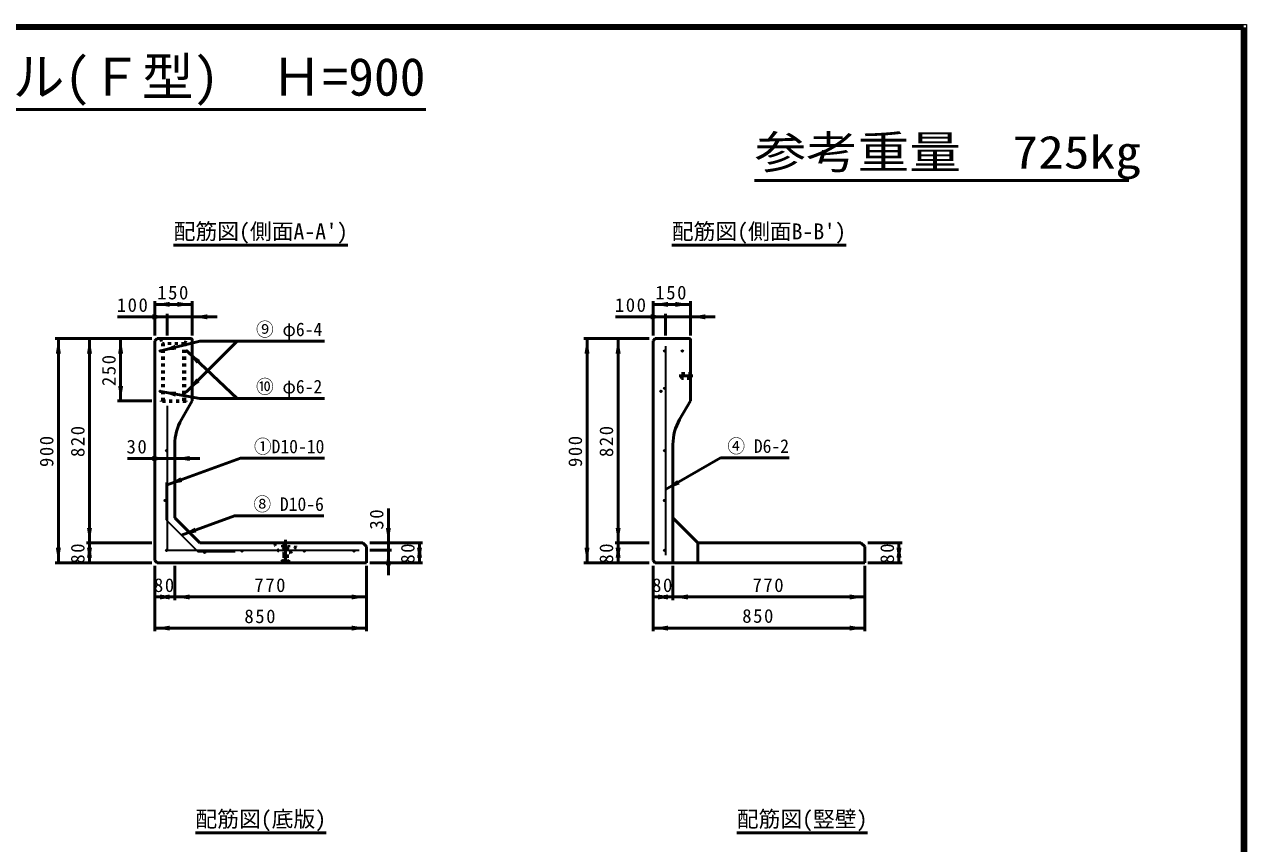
# Model space of a CAD drawing. Units: millimetres, scale not verified. Extents: x 100 to 4105, y 100 to 2870.
# Drawn here: x 2142 to 4105, y 1554 to 2870 of the extents above; entities that cross this region are included whole.
import ezdxf
from ezdxf.enums import TextEntityAlignment as Align

# ---------------------------------------------------------------- set-up
doc = ezdxf.new("R2010")
doc.units = ezdxf.units.MM
doc.header["$LTSCALE"] = 5
doc.linetypes.add('USER2', pattern=[13.4, 10, -1.2, 1, -1.2])
doc.linetypes.add('USER3', pattern=[2.2, 1, -1.2])
doc.layers.add('V-nasSTD', color=7, linetype='Continuous', lineweight=50)
doc.styles.add('ＭＳ ゴシック', font='')
doc.styles.get('ＭＳ ゴシック').set_extended_font_data('MS Gothic')

msp = doc.modelspace()

# ---------------------------------------------------------------- hatches: boundary and pattern name
at = {"layer": 'V-nasSTD'}
for points in [[(2375.793, 2420.355), (2375.793, 2416.355), (2351.793, 2420.355), (2375.793, 2424.355)], [(2387.793, 2420.355), (2387.793, 2424.355), (2411.793, 2420.355), (2387.793, 2416.355)], [(3175.793, 2420.355), (3175.793, 2416.355), (3151.793, 2420.355), (3175.793, 2424.355)], [(3187.793, 2420.355), (3187.793, 2424.355), (3211.793, 2420.355), (3187.793, 2416.355)], [(2347.793, 2400.355), (2347.793, 2404.355), (2371.793, 2400.355), (2347.793, 2396.355)], [(2435.793, 2400.355), (2435.793, 2396.355), (2411.793, 2400.355), (2435.793, 2404.355)], [(3147.793, 2400.355), (3147.793, 2404.355), (3171.793, 2400.355), (3147.793, 2396.355)], [(3235.793, 2400.355), (3235.793, 2396.355), (3211.793, 2400.355), (3235.793, 2404.355)], [(2196.793, 2341.355), (2192.793, 2341.355), (2196.793, 2365.355), (2200.793, 2341.355)], [(2246.793, 2341.355), (2242.793, 2341.355), (2246.793, 2365.355), (2250.793, 2341.355)], [(2296.793, 2341.355), (2292.793, 2341.355), (2296.793, 2365.355), (2300.793, 2341.355)], [(2384.833, 2351.496), (2385.808, 2347.617), (2361.557, 2345.647), (2383.859, 2355.376)], [(3045.78, 2341.355), (3041.78, 2341.355), (3045.78, 2365.355), (3049.78, 2341.355)], [(3095.78, 2341.355), (3091.78, 2341.355), (3095.78, 2365.355), (3099.78, 2341.355)], [(2421.557, 2328.098), (2418.818, 2325.183), (2404.068, 2344.533), (2424.296, 2331.013)], [(2421.021, 2298.366), (2423.848, 2295.536), (2404.042, 2281.403), (2418.193, 2301.196)], [(2296.793, 2289.355), (2300.793, 2289.355), (2296.793, 2265.355), (2292.793, 2289.355)], [(2385.212, 2276.189), (2384.519, 2272.25), (2361.575, 2280.347), (2385.905, 2280.129)], [(2347.793, 2172.824), (2347.793, 2176.824), (2371.793, 2172.824), (2347.793, 2168.824)], [(2407.793, 2172.824), (2407.793, 2168.824), (2383.793, 2172.824), (2407.793, 2176.824)], [(2394.346, 2138.777), (2395.714, 2135.019), (2371.793, 2130.569), (2392.978, 2142.536)], [(3192.578, 2134.756), (3194.578, 2131.292), (3171.793, 2122.756), (3190.578, 2138.22)], [(2246.793, 2061.355), (2250.793, 2061.355), (2246.793, 2037.355), (2242.793, 2061.355)], [(2417.086, 2057.853), (2418.454, 2054.094), (2394.533, 2049.644), (2415.718, 2061.612)], [(2726.793, 2061.355), (2730.793, 2061.355), (2726.793, 2037.355), (2722.793, 2061.355)], [(3095.78, 2061.355), (3099.78, 2061.355), (3095.78, 2037.355), (3091.78, 2061.355)], [(2196.793, 2029.355), (2200.793, 2029.355), (2196.793, 2005.355), (2192.793, 2029.355)], [(2246.793, 2013.355), (2242.793, 2013.355), (2246.793, 2037.355), (2250.793, 2013.355)], [(2246.793, 2029.355), (2250.793, 2029.355), (2246.793, 2005.355), (2242.793, 2029.355)], [(2726.793, 2001.355), (2722.793, 2001.355), (2726.793, 2025.355), (2730.793, 2001.355)], [(2776.793, 2013.355), (2772.793, 2013.355), (2776.793, 2037.355), (2780.793, 2013.355)], [(2776.793, 2029.355), (2780.793, 2029.355), (2776.793, 2005.355), (2772.793, 2029.355)], [(3045.78, 2029.355), (3049.78, 2029.355), (3045.78, 2005.355), (3041.78, 2029.355)], [(3095.78, 2013.355), (3091.78, 2013.355), (3095.78, 2037.355), (3099.78, 2013.355)], [(3095.78, 2029.355), (3099.78, 2029.355), (3095.78, 2005.355), (3091.78, 2029.355)], [(3546.793, 2013.355), (3542.793, 2013.355), (3546.793, 2037.355), (3550.793, 2013.355)], [(3546.793, 2029.355), (3550.793, 2029.355), (3546.793, 2005.355), (3542.793, 2029.355)], [(2375.793, 1950.355), (2375.793, 1946.355), (2351.793, 1950.355), (2375.793, 1954.355)], [(2359.793, 1950.355), (2359.793, 1954.355), (2383.793, 1950.355), (2359.793, 1946.355)], [(2407.793, 1950.355), (2407.793, 1946.355), (2383.793, 1950.355), (2407.793, 1954.355)], [(2667.793, 1950.355), (2667.793, 1954.355), (2691.793, 1950.355), (2667.793, 1946.355)], [(3175.793, 1950.355), (3175.793, 1946.355), (3151.793, 1950.355), (3175.793, 1954.355)], [(3159.793, 1950.355), (3159.793, 1954.355), (3183.793, 1950.355), (3159.793, 1946.355)], [(3207.793, 1950.355), (3207.793, 1946.355), (3183.793, 1950.355), (3207.793, 1954.355)], [(3467.793, 1950.355), (3467.793, 1954.355), (3491.793, 1950.355), (3467.793, 1946.355)], [(2375.793, 1900.355), (2375.793, 1896.355), (2351.793, 1900.355), (2375.793, 1904.355)], [(2667.793, 1900.355), (2667.793, 1904.355), (2691.793, 1900.355), (2667.793, 1896.355)], [(3175.793, 1900.355), (3175.793, 1896.355), (3151.793, 1900.355), (3175.793, 1904.355)], [(3467.793, 1900.355), (3467.793, 1904.355), (3491.793, 1900.355), (3467.793, 1896.355)]]:
    msp.add_hatch(color=256, dxfattribs=at).paths.add_polyline_path(points)

# ---------------------------------------------------------------- linework, layer by layer
at = {"layer": 'V-nasSTD', "lineweight": 100}
for p, q in [((4100, 2865), (105, 2865)), ((4100, 105), (4100, 2865))]:
    msp.add_line(p, q, dxfattribs=at)
at = {"layer": 'V-nasSTD'}
for p, q in [((1418.212, 2733.465), (2786.788, 2733.465)), ((3314.969, 2619.328), (3916.169, 2619.328)), ((2381.793, 2515.355), (2661.793, 2515.355)), ((3181.793, 2515.355), (3461.793, 2515.355)), ((2351.793, 2425.355), (2351.793, 2370.355)), ((2411.793, 2420.355), (2351.793, 2420.355)), ((2411.793, 2425.355), (2411.793, 2370.355)), ((3151.793, 2425.355), (3151.793, 2370.355)), ((3211.793, 2420.355), (3151.793, 2420.355)), ((3211.793, 2425.355), (3211.793, 2370.355)), ((2291.793, 2400.355), (2371.793, 2400.355)), ((2371.793, 2405.355), (2371.793, 2370.355)), ((2371.793, 2400.355), (2411.793, 2400.355)), ((2411.793, 2400.355), (2451.793, 2400.355)), ((3091.793, 2400.355), (3171.793, 2400.355)), ((3171.793, 2405.355), (3171.793, 2370.355)), ((3171.793, 2400.355), (3211.793, 2400.355)), ((3211.793, 2400.355), (3251.793, 2400.355)), ((2346.793, 2365.355), (2191.793, 2365.355)), ((2196.793, 2365.355), (2196.793, 2005.355)), ((2246.793, 2365.355), (2246.793, 2037.355)), ((2296.793, 2365.355), (2296.793, 2265.355)), ((2355.393, 2365.355), (2351.793, 2361.755)), ((2351.793, 2361.755), (2351.793, 2008.955)), ((2409.793, 2365.355), (2355.393, 2365.355)), ((2424.067, 2361.355), (2361.557, 2345.647)), ((2484.067, 2361.355), (2404.042, 2281.403)), ((2411.793, 2363.355), (2411.793, 2265.355)), ((2424.067, 2361.355), (2624.067, 2361.355)), ((3145.78, 2365.355), (3040.78, 2365.355)), ((3045.78, 2365.355), (3045.78, 2005.355)), ((3095.78, 2365.355), (3095.78, 2037.355)), ((3155.393, 2365.355), (3151.793, 2361.755)), ((3151.793, 2361.755), (3151.793, 2008.955)), ((3209.793, 2365.355), (3155.393, 2365.355)), ((3211.793, 2363.355), (3211.793, 2265.355)), ((2484.067, 2269.355), (2404.068, 2344.533)), ((2424.067, 2269.355), (2361.575, 2280.347)), ((2346.793, 2265.355), (2291.793, 2265.355)), ((2411.793, 2265.355), (2394.511, 2235.422)), ((2424.067, 2269.355), (2624.067, 2269.355)), ((3211.793, 2265.355), (3194.511, 2235.422)), ((2383.793, 2195.422), (2383.793, 2077.355)), ((3183.793, 2195.422), (3183.793, 2005.355)), ((2307.793, 2172.824), (2371.793, 2172.824)), ((2371.793, 2130.569), (2489.067, 2173.253)), ((2383.793, 2172.824), (2371.793, 2172.824)), ((2383.793, 2172.824), (2423.793, 2172.824)), ((2489.067, 2173.253), (2624.067, 2173.253)), ((3171.793, 2122.756), (3260.284, 2173.846)), ((3260.284, 2173.846), (3370.284, 2173.846)), ((2394.533, 2049.644), (2479.807, 2080.682)), ((2479.807, 2080.682), (2623.293, 2080.682)), ((2726.793, 2037.355), (2726.793, 2092.355)), ((2383.793, 2077.355), (2423.793, 2037.355)), ((3183.793, 2077.355), (3223.793, 2037.355)), ((2346.793, 2037.355), (2241.793, 2037.355)), ((2246.793, 2037.355), (2246.793, 2005.355)), ((2423.793, 2037.355), (2685.793, 2037.355)), ((2685.793, 2037.355), (2691.793, 2031.355)), ((2691.793, 2005.355), (2691.793, 2031.355)), ((2781.793, 2037.355), (2696.793, 2037.355)), ((2731.793, 2025.355), (2696.793, 2025.355)), ((2726.793, 2037.355), (2726.793, 2025.355)), ((2726.793, 2025.355), (2726.793, 1985.355)), ((2776.793, 2037.355), (2776.793, 2005.355)), ((3145.78, 2037.355), (3090.78, 2037.355)), ((3095.78, 2037.355), (3095.78, 2005.355)), ((3095.78, 2037.355), (3095.78, 2005.355)), ((3223.793, 2037.355), (3485.793, 2037.355)), ((3223.793, 2005.355), (3223.793, 2037.355)), ((3485.793, 2037.355), (3491.793, 2031.355)), ((3491.793, 2005.355), (3491.793, 2031.355)), ((3551.793, 2037.355), (3496.793, 2037.355)), ((3546.793, 2037.355), (3546.793, 2005.355)), ((2346.793, 2005.355), (2191.793, 2005.355)), ((2351.793, 2008.955), (2355.393, 2005.355)), ((2355.393, 2005.355), (2691.793, 2005.355)), ((2781.793, 2005.355), (2696.793, 2005.355)), ((3145.78, 2005.355), (3040.78, 2005.355)), ((3151.793, 2008.955), (3155.393, 2005.355)), ((3155.393, 2005.355), (3491.793, 2005.355)), ((3551.793, 2005.355), (3496.793, 2005.355)), ((2351.793, 1895.355), (2351.793, 2000.355)), ((2383.793, 1945.355), (2383.793, 2000.355)), ((2691.793, 1895.355), (2691.793, 2000.355)), ((3151.793, 1895.355), (3151.793, 2000.355)), ((3183.793, 1945.355), (3183.793, 2000.355)), ((3491.793, 1895.355), (3491.793, 2000.355)), ((2383.793, 1950.355), (2351.793, 1950.355)), ((2383.793, 1950.355), (2351.793, 1950.355)), ((2691.793, 1950.355), (2383.793, 1950.355)), ((3183.793, 1950.355), (3151.793, 1950.355)), ((3183.793, 1950.355), (3151.793, 1950.355)), ((3491.793, 1950.355), (3183.793, 1950.355)), ((2691.793, 1900.355), (2351.793, 1900.355)), ((3491.793, 1900.355), (3151.793, 1900.355)), ((2416.793, 1571.555), (2626.793, 1571.555)), ((3286.193, 1571.555), (3496.193, 1571.555))]:
    msp.add_line(p, q, dxfattribs=at)
at = {"layer": 'V-nasSTD', "linetype": 'USER3'}
for p, q in [((2360.793, 2365.355), (2363.793, 2357.355)), ((2363.793, 2265.355), (2363.793, 2357.355)), ((2399.793, 2357.355), (2363.793, 2357.355)), ((2365.793, 2265.355), (2365.793, 2357.355)), ((2397.793, 2265.355), (2397.793, 2357.355)), ((2399.793, 2357.355), (2402.793, 2365.355)), ((2399.793, 2265.355), (2399.793, 2357.355)), ((3197.793, 2301.355), (3197.793, 2309.355)), ((3197.793, 2309.355), (3211.793, 2309.355)), ((3211.793, 2301.355), (3197.793, 2301.355)), ((2401.793, 2265.355), (2361.793, 2265.355)), ((2361.793, 2264.555), (2361.793, 2265.355)), ((2401.793, 2264.555), (2361.793, 2264.555)), ((2401.793, 2264.555), (2401.793, 2265.355)), ((2556.793, 2033.355), (2566.793, 2033.355)), ((2556.793, 2033.355), (2556.793, 2030.555)), ((2556.793, 2030.555), (2558.993, 2029.355)), ((2556.793, 2030.555), (2566.793, 2030.555)), ((2558.993, 2029.355), (2558.993, 2009.355)), ((2558.993, 2029.355), (2564.593, 2029.355)), ((2564.593, 2029.355), (2566.793, 2030.555)), ((2564.593, 2029.355), (2564.593, 2009.355)), ((2566.793, 2033.355), (2566.793, 2030.555)), ((2554.793, 2007.355), (2558.993, 2009.355)), ((2554.793, 2007.355), (2554.793, 2006.155)), ((2554.793, 2007.355), (2568.793, 2007.355)), ((2554.793, 2006.155), (2568.793, 2006.155)), ((2558.993, 2009.355), (2564.593, 2009.355)), ((2564.593, 2009.355), (2568.793, 2007.355)), ((2568.793, 2007.355), (2568.793, 2006.155))]:
    msp.add_line(p, q, dxfattribs=at)
at = {"layer": 'V-nasSTD', "lineweight": 35}
for p, q in [((3171.793, 2353.355), (3171.793, 2017.355)), ((2371.793, 2257.355), (2371.793, 2025.355)), ((2369.793, 2134.384), (2369.793, 2074.384)), ((2369.793, 2074.384), (2420.823, 2023.355)), ((2371.793, 2025.355), (2679.793, 2025.355)), ((2420.823, 2023.355), (2480.823, 2023.355))]:
    msp.add_line(p, q, dxfattribs=at)
at = {"layer": 'V-nasSTD', "linetype": 'USER2'}
for p, q in [((3193.793, 2305.355), (3215.793, 2305.355)), ((2561.793, 2042.355), (2561.793, 2012.355))]:
    msp.add_line(p, q, dxfattribs=at)
at = {"layer": 'V-nasSTD', "lineweight": 13}
msp.add_lwpolyline([(100, 100), (100, 2870), (4105, 2870), (4105, 100)], close=True, dxfattribs=at)
at = {"layer": 'V-nasSTD', "lineweight": 35}
for centre in [(2360.393, 2345.355), (2403.193, 2345.355), (3170.593, 2345.355), (3198.993, 2345.355), (2360.393, 2280.555), (2403.193, 2280.555), (3164.593, 2280.555), (3170.593, 2285.355), (2370.593, 2185.355), (3170.593, 2185.355), (2368.593, 2105.355), (3170.593, 2105.355), (2370.593, 2025.355), (2431.793, 2022.155), (2491.793, 2024.155), (2591.793, 2024.155), (2671.793, 2024.155), (3170.593, 2025.355)]:
    msp.add_circle(centre, 1.2, dxfattribs=at)
at = {"layer": 'V-nasSTD'}
for centre, radius, start, end in [((2409.793, 2363.355), 2, 0, 90), ((3209.793, 2363.355), 2, 0, 90), ((2463.793, 2195.422), 80, 150, 180), ((3263.793, 2195.422), 80, 150, 180)]:
    msp.add_arc(centre, radius, start, end, dxfattribs=at)
at = {"layer": 'V-nasSTD', "linetype": 'USER3'}
msp.add_arc((2561.793, 2037.355), 17.2, 180, 0, dxfattribs=at)

# ---------------------------------------------------------------- texts
at = {"layer": 'V-nasSTD', "style": 'ＭＳ ゴシック'}
for s, height, p in [('1ｓｔタッチウォール(Ｆ型)  Ｈ=900', 60.81, (2102.5, 2816.409)), ("配筋図(側面A-A')", 25.66, (2521.793, 2550.355)), ("配筋図(側面B-B')", 25.66, (3321.793, 2550.355)), ('配筋図(底版)', 25.66, (2521.793, 1606.555)), ('配筋図(竪壁)', 25.66, (3391.193, 1606.555))]:
    msp.add_text(s, height=height, dxfattribs=at).set_placement(p, align=Align.TOP_CENTER)
at = {"layer": 'V-nasSTD', "style": 'ＭＳ ゴシック', "width": 1.15}
msp.add_text('参考重量\u3000725kg', height=52.79, dxfattribs=at).set_placement((3314.969, 2691.328), align=Align.TOP_LEFT)
at = {"layer": 'V-nasSTD', "style": 'ＭＳ ゴシック', "width": 0.95}
for s, p in [('⑨ φ6-4', (2567.432, 2391.163)), ('⑩ φ6-2', (2567.432, 2299.163)), ('①D10-10', (2567.432, 2203.061)), ('④ D6-2', (3320.728, 2203.654)), ('⑧ D10-6', (2566.657, 2110.49))]:
    msp.add_text(s, height=21.85, dxfattribs=at).set_placement(p, align=Align.TOP_CENTER)
at = {"layer": 'V-nasSTD', "char_height": 21.99, "attachment_point": 2, "style": 'ＭＳ ゴシック'}
for s, insert in [('\\T1.17;150', (2381.793, 2450.355)), ('\\T1.17;150', (3181.793, 2450.355)), ('\\T1.17;100', (2316.793, 2430.355)), ('\\T1.17;100', (3116.793, 2430.355)), ('\\T1.17;30', (2323.793, 2202.824)), ('\\T1.17;80', (2367.793, 1980.355)), ('\\T1.17;770', (2537.793, 1980.355)), ('\\T1.17;80', (3167.793, 1980.355)), ('\\T1.17;770', (3337.793, 1980.355)), ('\\T1.17;850', (2521.793, 1930.355)), ('\\T1.17;850', (3321.349, 1930.895))]:
    msp.add_mtext(s, dxfattribs=dict(at, insert=insert))
at = {"layer": 'V-nasSTD', "char_height": 21.99, "attachment_point": 2, "rotation": 90, "style": 'ＭＳ ゴシック'}
for s, insert in [('\\T1.17;250', (2266.793, 2315.355)), ('\\T1.17;820', (2216.793, 2201.355)), ('\\T1.17;820', (3065.78, 2201.355)), ('\\T1.17;900', (2166.793, 2185.355)), ('\\T1.17;900', (3015.78, 2185.355)), ('\\T1.17;30', (2696.793, 2076.105)), ('\\T1.17;80', (2216.793, 2021.355)), ('\\T1.17;80', (2746.793, 2021.355)), ('\\T1.17;80', (3065.78, 2021.355)), ('\\T1.17;80', (3516.793, 2021.355))]:
    msp.add_mtext(s, dxfattribs=dict(at, insert=insert))

doc.saveas('drawing.dxf')
